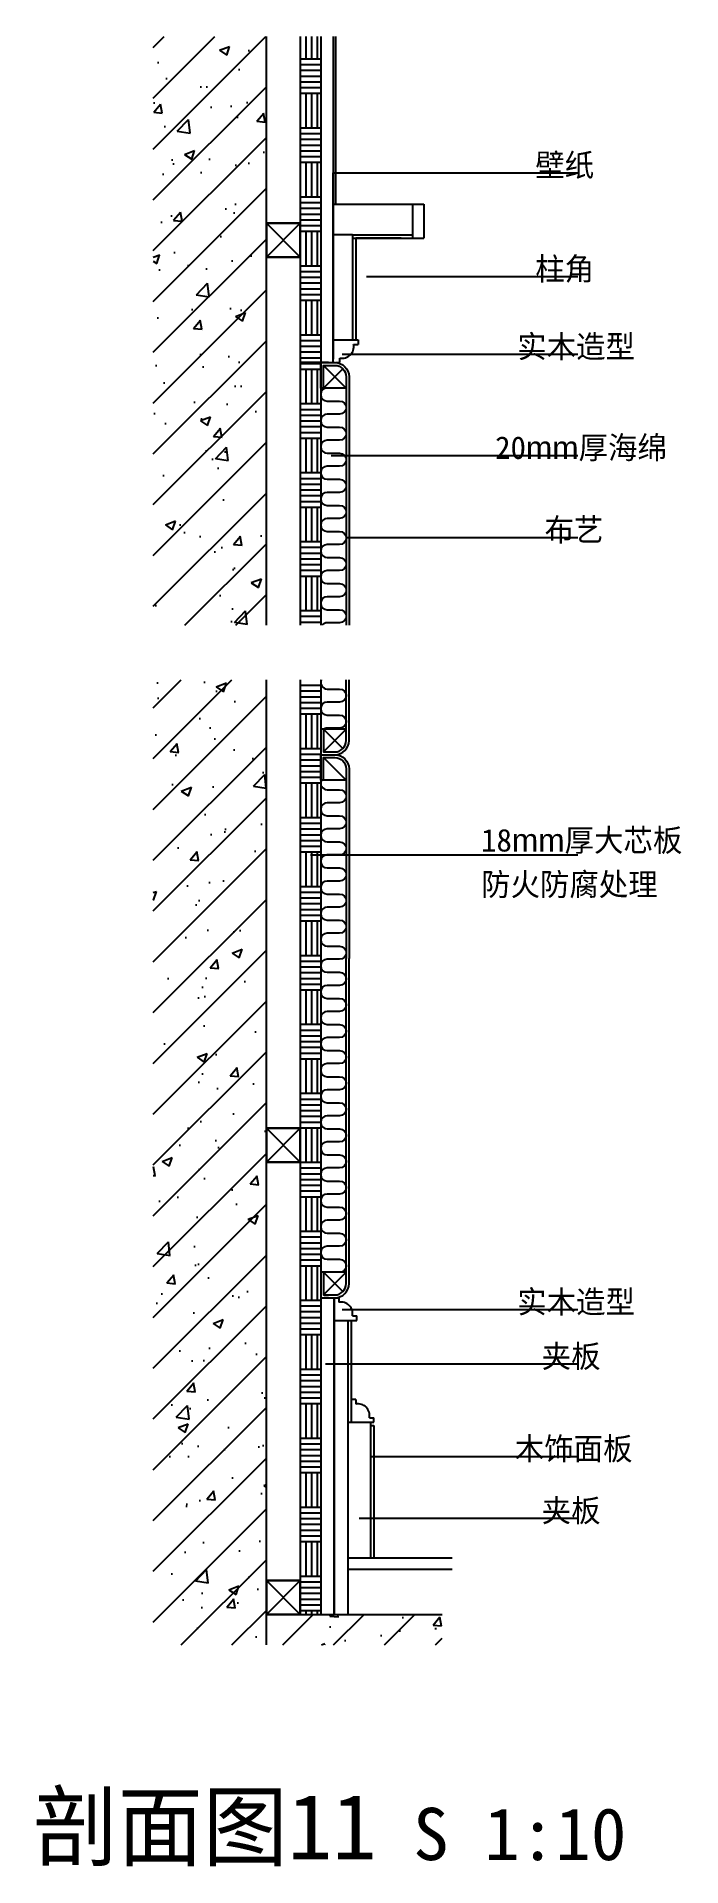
# Model space of a CAD drawing. Header units: metres. Extents: x 81946 to 82516, y 10350 to 11968.
import ezdxf

# ---------------------------------------------------------------- set-up
doc = ezdxf.new("R2010")
doc.units = ezdxf.units.M
for name, color, linetype in [('10填充', 8, 'Continuous'), ('3墙体', 7, 'Continuous'), ('4', 3, 'Continuous'), ('5', 3, 'Continuous'), ('7标住', 1, 'Continuous')]:
    doc.layers.add(name, color=color, linetype=linetype)
doc.dimstyles.get("Standard").update_dxf_attribs({"dimtxt": 2.5, "dimasz": 2.5, "dimexe": 1.25, "dimexo": 0.625, "dimtad": 1, "dimcen": 2.5, "dimazin": 3, "dimtfac": 1, "dimtmove": 0, "dimatfit": 3})

msp = doc.modelspace()

# ---------------------------------------------------------------- hatches: boundary and pattern name
at = {"layer": '10填充'}
h = msp.add_hatch(dxfattribs=at)
h.set_pattern_fill('AR-CONC', scale=0.5)
h.paths.add_polyline_path([(82149.16, 11399.25), (82049.16, 11399.25), (82049.16, 10546.16), (82149.16, 10546.16)])
h.paths.add_polyline_path([(82149.16, 11967.85), (82049.16, 11967.85), (82049.16, 11447.57), (82149.16, 11447.57)])
h = msp.add_hatch(dxfattribs=at)
h.set_pattern_fill('ANSI31', scale=10)
h.paths.add_polyline_path([(82149.16, 11399.25), (82049.16, 11399.25), (82049.16, 10546.16), (82149.16, 10546.16)])
h.paths.add_polyline_path([(82149.16, 11967.85), (82049.16, 11967.85), (82049.16, 11447.57), (82149.16, 11447.57)])
h = msp.add_hatch(dxfattribs=at)
h.set_pattern_fill('AR-PARQ1', scale=0.1)
h.paths.add_polyline_path([(82197.16, 11967.85), (82179.16, 11967.85), (82179.16, 11679.72), (82197.16, 11679.72)])
h = msp.add_hatch(dxfattribs=at)
h.set_pattern_fill('AR-PARQ1', scale=0.1)
h.paths.add_polyline_path([(82197.16, 11679.72), (82179.16, 11679.72), (82179.16, 11447.57), (82197.16, 11447.57)])
h = msp.add_hatch(dxfattribs=at)
h.set_pattern_fill('AR-PARQ1', scale=0.1)
h.paths.add_polyline_path([(82197.16, 11399.25), (82179.16, 11399.25), (82179.16, 10573.02), (82197.16, 10573.02)])
h = msp.add_hatch(dxfattribs=at)
h.set_pattern_fill('AR-CONC', scale=0.5)
h.paths.add_polyline_path([(82304.34, 10573.02), (82149.16, 10573.02), (82149.16, 10546.16), (82304.34, 10546.16)])
h = msp.add_hatch(dxfattribs=at)
h.set_pattern_fill('ANSI31', scale=10)
h.paths.add_polyline_path([(82304.34, 10573.02), (82149.16, 10573.02), (82149.16, 10546.16), (82304.34, 10546.16)])

# ---------------------------------------------------------------- linework, layer by layer
for p, q in [((82179.16, 11967.85), (82179.16, 11447.57)), ((82197.16, 11967.85), (82197.16, 11447.57)), ((82208.16, 11967.85), (82208.16, 11682.72)), ((82149.16, 11803.02), (82179.16, 11773.02)), ((82179.16, 11803.02), (82149.16, 11773.02)), ((82179.16, 11803.02), (82149.16, 11773.02)), ((82149.16, 11803.02), (82179.16, 11773.02)), ((82219.66, 11657.22), (82199.66, 11677.22)), ((82199.66, 11657.22), (82216.73, 11674.29)), ((82219.66, 11657.22), (82219.66, 11447.57)), ((82179.16, 11399.25), (82179.16, 10573.02)), ((82197.16, 11399.25), (82197.16, 10573.02)), ((82219.66, 11355.52), (82219.66, 11399.25)), ((82199.66, 11355.52), (82216.73, 11338.45)), ((82219.66, 11355.52), (82199.66, 11335.52)), ((82219.66, 11310.52), (82199.66, 11330.52)), ((82219.66, 11310.52), (82219.66, 11152.81)), ((82219.66, 10875.52), (82219.66, 11152.81)), ((82149.16, 11003.02), (82179.16, 10973.02)), ((82179.16, 11003.02), (82149.16, 10973.02)), ((82179.16, 11003.02), (82149.16, 10973.02)), ((82149.16, 11003.02), (82179.16, 10973.02)), ((82219.66, 10875.52), (82199.66, 10855.52)), ((82199.66, 10875.52), (82216.73, 10858.45)), ((82209.16, 10573.02), (82209.16, 10853.02)), ((82209.16, 10853.02), (82209.16, 10573.02)), ((82149.16, 10603.02), (82179.16, 10573.02)), ((82179.16, 10603.02), (82149.16, 10573.02)), ((82179.16, 10603.02), (82149.16, 10573.02)), ((82149.16, 10603.02), (82179.16, 10573.02))]:
    msp.add_line(p, q, dxfattribs=at)
for points in [[(82149.16, 11803.02), (82179.16, 11803.02), (82179.16, 11773.02), (82149.16, 11773.02)], [(82179.16, 11803.02), (82149.16, 11803.02), (82149.16, 11773.02), (82179.16, 11773.02)], [(82179.16, 11003.02), (82149.16, 11003.02), (82149.16, 10973.02), (82179.16, 10973.02)], [(82149.16, 11003.02), (82179.16, 11003.02), (82179.16, 10973.02), (82149.16, 10973.02)], [(82149.16, 10603.02), (82179.16, 10603.02), (82179.16, 10573.02), (82149.16, 10573.02)], [(82179.16, 10603.02), (82149.16, 10603.02), (82149.16, 10573.02), (82179.16, 10573.02)]]:
    msp.add_lwpolyline(points, close=True, dxfattribs=at)
for points in [[(82219.66, 11667.22), (82219.66, 11657.22), (82199.66, 11657.22), (82199.66, 11677.22), (82209.66, 11677.22, -0.41)], [(82219.66, 11345.52), (82219.66, 11355.52), (82199.66, 11355.52), (82199.66, 11335.52), (82209.66, 11335.52, 0.41)], [(82219.66, 11320.52), (82219.66, 11310.52), (82199.66, 11310.52), (82199.66, 11330.52), (82209.66, 11330.52, -0.41)], [(82219.66, 10865.52), (82219.66, 10875.52), (82199.66, 10875.52), (82199.66, 10855.52), (82209.66, 10855.52, 0.41)]]:
    msp.add_lwpolyline(points, format="xyb", close=True, dxfattribs=at)
for points in [[(82208.41, 11657.22), (82202.93, 11657.22, 1), (82202.93, 11645.69), (82213.9, 11645.69, -1), (82213.9, 11634.16), (82202.93, 11634.16, 1), (82202.93, 11622.63), (82213.9, 11622.63, -1), (82213.9, 11611.1), (82202.93, 11611.1, 1), (82202.93, 11599.57), (82213.9, 11599.57, -1), (82213.9, 11588.04), (82202.93, 11588.04, 1), (82202.93, 11576.51), (82213.9, 11576.51, -1), (82213.9, 11564.98), (82202.93, 11564.98, 1), (82202.93, 11553.45), (82213.9, 11553.45, -1), (82213.9, 11541.92), (82202.93, 11541.92, 1), (82202.93, 11530.39), (82213.9, 11530.39, -1), (82213.9, 11518.86), (82202.93, 11518.86, 1), (82202.93, 11507.33), (82213.9, 11507.33, -1), (82213.9, 11495.8), (82202.93, 11495.8, 1), (82202.93, 11484.27), (82213.9, 11484.27, -1), (82213.9, 11472.74), (82202.93, 11472.74, 1), (82202.93, 11461.22), (82213.9, 11461.22, -1), (82213.9, 11449.69), (82202.93, 11449.69, 0.23), (82198.46, 11447.57, 0.23)], [(82197.67, 11399.25, 0.54), (82202.93, 11391.12), (82213.9, 11391.12, -1), (82213.9, 11379.59), (82202.93, 11379.59, 1), (82202.93, 11368.06), (82213.9, 11368.06, -1), (82213.9, 11356.53), (82202.93, 11356.53, 0.15), (82199.66, 11355.52)], [(82197.8, 11310.52, 0.56), (82202.93, 11302.12), (82213.9, 11302.12, -1), (82213.9, 11290.59), (82202.93, 11290.59, 1), (82202.93, 11279.07), (82213.9, 11279.07, -1), (82213.9, 11267.54), (82202.93, 11267.54, 1), (82202.93, 11256.01), (82213.9, 11256.01, -1), (82213.9, 11244.48), (82202.93, 11244.48, 1), (82202.93, 11232.95), (82213.9, 11232.95, -1), (82213.9, 11221.42), (82202.93, 11221.42, 1), (82202.93, 11209.89), (82213.9, 11209.89, -1), (82213.9, 11198.36), (82202.93, 11198.36, 1), (82202.93, 11186.83), (82213.9, 11186.83, -1), (82213.9, 11175.3)], [(82208.41, 11198.36), (82202.93, 11198.36, 1), (82202.93, 11186.83), (82213.9, 11186.83, -1), (82213.9, 11175.3), (82202.93, 11175.3, 1), (82202.93, 11163.77), (82213.9, 11163.77, -1), (82213.9, 11152.24), (82202.93, 11152.24, 1), (82202.93, 11140.71), (82213.9, 11140.71, -1), (82213.9, 11129.18), (82202.93, 11129.18, 1), (82202.93, 11117.65), (82213.9, 11117.65, -1), (82213.9, 11106.12), (82202.93, 11106.12, 1), (82202.93, 11094.59), (82213.9, 11094.59, -1), (82213.9, 11083.06), (82202.93, 11083.06, 1), (82202.93, 11071.53), (82213.9, 11071.53, -1), (82213.9, 11060), (82202.93, 11060, 1), (82202.93, 11048.47), (82213.9, 11048.47, -1), (82213.9, 11036.94), (82202.93, 11036.94, 1), (82202.93, 11025.41), (82213.9, 11025.41, -1), (82213.9, 11013.88), (82202.93, 11013.88, 1), (82202.93, 11002.35), (82213.9, 11002.35, -1), (82213.9, 10990.82), (82202.93, 10990.82, 1), (82202.93, 10979.29), (82213.9, 10979.29, -1), (82213.9, 10967.76), (82202.93, 10967.76, 1), (82202.93, 10956.23), (82213.9, 10956.23, -1), (82213.9, 10944.7), (82202.93, 10944.7, 1), (82202.93, 10933.17), (82213.9, 10933.17, -1), (82213.9, 10921.64), (82202.93, 10921.64, 1), (82202.93, 10910.11), (82213.9, 10910.11, -1), (82213.9, 10898.58), (82202.93, 10898.58, 1), (82202.93, 10887.05), (82213.9, 10887.05, -1), (82213.9, 10875.52, -1)]]:
    msp.add_lwpolyline(points, format="xyb", dxfattribs=at)
at = {"layer": '3墙体'}
for p, q in [((82149.16, 11447.57), (82149.16, 11967.85)), ((82149.16, 10546.16), (82149.16, 11399.25)), ((82149.16, 10573.02), (82304.34, 10573.02))]:
    msp.add_line(p, q, dxfattribs=at)
at = {"layer": '4'}
for p, q in [((82210.16, 11967.85), (82210.16, 11819.72)), ((82208.16, 11679.72), (82208.16, 11847.31)), ((82208.16, 11819.72), (82288.16, 11819.72)), ((82278.16, 11819.72), (82278.16, 11789.72)), ((82288.16, 11819.72), (82288.16, 11789.72)), ((82225.16, 11792.72), (82208.16, 11792.72)), ((82225.16, 11792.72), (82225.16, 11699.72)), ((82225.16, 11792.72), (82278.16, 11792.72)), ((82225.16, 11789.72), (82288.16, 11789.72)), ((82228.16, 11789.72), (82228.16, 11699.72)), ((82228.16, 11789.72), (82228.16, 11719.72)), ((82268.16, 11789.72), (82228.16, 11789.72)), ((82228.16, 11789.72), (82228.16, 11719.72)), ((82208.16, 11699.72), (82230.16, 11699.72)), ((82226.16, 11695.72), (82230.16, 11695.72)), ((82230.16, 11699.72), (82230.16, 11695.72)), ((82179.16, 11682.72), (82179.16, 11679.72)), ((82200.16, 11679.72), (82179.16, 11679.72)), ((82204.16, 11679.72), (82200.16, 11679.72)), ((82210.16, 11679.72), (82214.16, 11679.72)), ((82214.16, 11679.72), (82214.16, 11683.72)), ((82204.16, 10853.02), (82200.16, 10853.02)), ((82209.16, 10853.02), (82213.16, 10853.02)), ((82213.16, 10853.02), (82213.16, 10849.02)), ((82225.16, 10837.02), (82229.16, 10837.02)), ((82229.16, 10833.02), (82229.16, 10837.02)), ((82209.16, 10833.02), (82229.16, 10833.02)), ((82221.16, 10833.02), (82221.16, 10743.02)), ((82224.16, 10833.02), (82224.16, 10763.02)), ((82224.16, 10763.02), (82224.16, 10743.02)), ((82228.16, 10763.02), (82224.16, 10763.02)), ((82228.16, 10763.02), (82228.16, 10759.02)), ((82221.16, 10743.02), (82221.16, 10613.02)), ((82221.16, 10743.02), (82244.16, 10743.02)), ((82240.16, 10747.02), (82244.16, 10747.02)), ((82241.16, 10743.02), (82241.16, 10623.02)), ((82241.16, 10740.02), (82244.16, 10740.02)), ((82244.16, 10743.02), (82244.16, 10747.02)), ((82244.16, 10740.02), (82244.16, 10623.02)), ((82221.16, 10623.02), (82221.16, 10573.02)), ((82221.16, 10623.02), (82313.34, 10623.02)), ((82221.16, 10613.02), (82313.34, 10613.02))]:
    msp.add_line(p, q, dxfattribs=at)
for centre, start, end in [((82216.16, 11693.72), 258.7, 11.3), ((82215.16, 10839.02), 348.7, 101.3), ((82230.16, 10749.02), 348.7, 101.3)]:
    msp.add_arc(centre, 10.2, start, end, dxfattribs=at)
at = {"layer": '5'}
for points in [[(82199.66, 11657.22), (82197.16, 11657.22), (82197.16, 11679.72), (82209.66, 11679.72, -0.41), (82222.16, 11667.22), (82222.16, 11447.57)], [(82199.66, 11355.52), (82197.16, 11355.52), (82197.16, 11333.02), (82209.66, 11333.02, 0.41), (82222.16, 11345.52), (82222.16, 11399.25)], [(82199.66, 11310.52), (82197.16, 11310.52), (82197.16, 11333.02), (82209.66, 11333.02, -0.41), (82222.16, 11320.52), (82222.16, 11152.81)], [(82199.66, 10875.52), (82197.16, 10875.52), (82197.16, 10853.02), (82209.66, 10853.02, 0.41), (82222.16, 10865.52), (82222.16, 11152.81)]]:
    msp.add_lwpolyline(points, format="xyb", dxfattribs=at)

# ---------------------------------------------------------------- texts
for s, height, p in [('剖面图11', 57.69, (81943.01, 10356.68)), ('S 1:10', 46.15, (82278.83, 10355.96))]:
    msp.add_text(s, height=height).set_placement(p)
at = {"char_height": 20, "attachment_point": 1}
for s, insert in [('壁纸', (82386.66, 11864.24)), ('柱角', (82386.66, 11772.62)), ('实木造型', (82370.74, 11703.9)), ('20{\\fArial|b0|i0|c0|p32;mm}厚海绵', (82351.21, 11614.49)), ('布艺', (82394.93, 11541.95)), ('18{\\fArial|b0|i0|c0|p32;mm}厚大芯板', (82338.83, 11267.5)), ('防火防腐处理', (82338.83, 11228.46)), ('实木造型', (82370.74, 10859.46)), ('夹板', (82392.37, 10811.34)), ('木饰面板', (82368.58, 10729.61)), ('夹板', (82392.37, 10674.96))]:
    msp.add_mtext(s, dxfattribs=dict(at, insert=insert))

# ---------------------------------------------------------------- leaders
at = {"layer": '7标住'}
for points in [[(82208.43, 11847.43), (82424.33, 11847.43)], [(82237.68, 11755.8), (82424.33, 11755.8)], [(82216.17, 11687.08), (82424.33, 11687.08)], [(82206.34, 11597.68), (82424.33, 11597.68)], [(82220.07, 11525.14), (82424.33, 11525.14)], [(82188.08, 11244.51), (82424.33, 11244.51)], [(82216.17, 10842.65), (82424.33, 10842.65)], [(82201.4, 10794.53), (82424.33, 10794.53)], [(82240.94, 10712.79), (82424.33, 10712.79)], [(82231.24, 10658.15), (82424.33, 10658.15)]]:
    msp.add_leader(points, dimstyle='Standard', dxfattribs=at)

doc.saveas('drawing.dxf')
